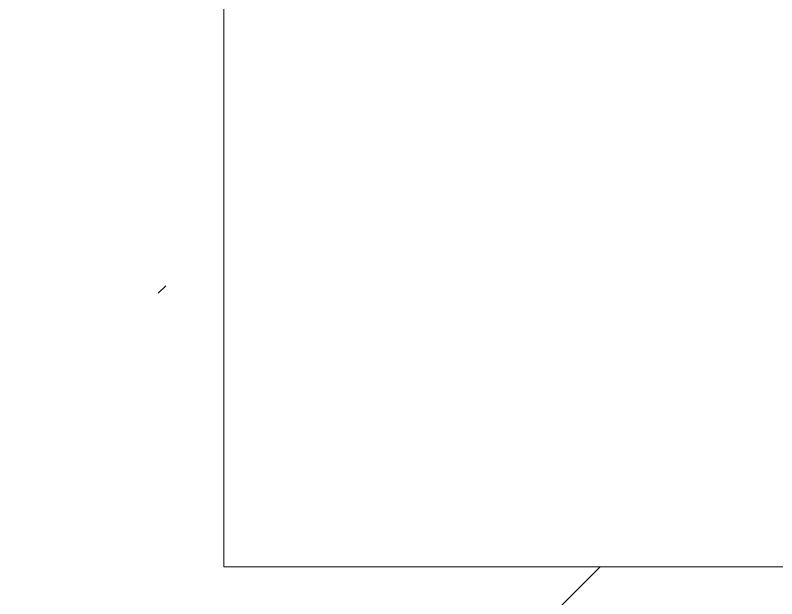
# Model space of a CAD drawing. Header units: millimetres. Extents: x -60946 to 138510, y -262288 to 24501.
# Drawn here: x 111161.8 to 111400.8, y -247518.8 to -247335.7 of the extents above; entities that cross this region are included whole.
import ezdxf

# ---------------------------------------------------------------- set-up
doc = ezdxf.new("R2010")
doc.units = ezdxf.units.MM
doc.layers.add('Стены наружные', color=7, linetype='Continuous', lineweight=18)
doc.layers.add('Стены несущие', color=7, linetype='Continuous', lineweight=30)
pattern_1 = [(45, (69027.24, -250313.7), (84.18955, 308.69595), [396.875, -79.375, 3.353, -76.022])]

msp = doc.modelspace()

# ---------------------------------------------------------------- hatches: boundary and pattern name
at = {"layer": 'Стены наружные', "lineweight": 9}
h = msp.add_hatch(dxfattribs=at)
h.set_pattern_fill('FP_2', color=256, style=0, pattern_type=2)
h.set_pattern_definition(pattern_1)
h.paths.add_polyline_path([(111027.2448, -247708.7359), (111227.2448, -247708.7359), (111227.2448, -245533.7359), (111027.2448, -245533.7359), (111027.2448, -246184.1497), (111036.6405, -246185.7994), (111042.4898, -246189.1916), (111047.1812, -246194.0018), (111050.235, -246199.4699), (111051.6343, -246204.0986), (111052.2448, -246208.7359), (111050.2248, -246218.0266), (111046.3215, -246224.5903), (111041.7827, -246228.8228), (111036.6781, -246231.6568), (111032.0862, -246232.9943), (111027.2448, -246233.7359), (111027.2448, -246884.1497), (111036.6405, -246885.7994), (111042.4898, -246889.1916), (111047.1812, -246894.0018), (111050.235, -246899.4699), (111051.6343, -246904.0986), (111052.2448, -246908.7359), (111050.2248, -246918.0266), (111046.3215, -246924.5903), (111041.7827, -246928.8228), (111036.6781, -246931.6568), (111032.0862, -246932.9943), (111027.2448, -246933.7359), (111027.2448, -247703.7969)])
h.paths.add_polyline_path([(111207.8609, -245493.7359), (111227.2448, -245493.7359), (111227.2448, -239108.7359), (111027.2448, -239108.7359), (111027.2448, -245493.7359), (111120.5781, -245492.712), (111120.5781, -245452.4371), (111117.2448, -245451.0564), (111113.1027, -245447.878), (111109.9243, -245443.7359), (111107.9263, -245438.9123), (111107.2448, -245433.7359), (111107.9263, -245428.5595), (111109.9243, -245423.7359), (111115.2362, -245417.9566), (111117.2448, -245416.4154), (111122.0684, -245414.4174), (111127.2448, -245413.7359), (111132.4212, -245414.4174), (111139.2534, -245417.9566), (111141.387, -245419.5938), (111144.5653, -245423.7359), (111146.5633, -245428.5595), (111147.2448, -245433.7359), (111146.5633, -245438.9123), (111144.5653, -245443.7359), (111141.387, -245447.878), (111133.9115, -245453.7359), (111133.9115, -245493.7359), (111177.7507, -245493.7359)])
h = msp.add_hatch(dxfattribs=at)
h.set_pattern_fill('FP_2', color=256, style=0, pattern_type=2)
h.set_pattern_definition(pattern_1)
h.paths.add_polyline_path([(114627.2448, -247708.7359), (114627.2448, -247508.7359), (114302.2448, -247508.7359), (114302.2448, -247708.7359), (114519.4186, -247708.7359)])
h.paths.add_polyline_path([(111297.3747, -247708.7359), (113352.2448, -247708.7359), (113352.2448, -247508.7359), (111227.2448, -247508.7359), (111227.2448, -247708.7359), (111288.6306, -247708.7359)])

# ---------------------------------------------------------------- linework, layer by layer
at = {"layer": 'Стены несущие', "color": 174, "lineweight": 9, "true_color": 0x0000a0}
for p, q in [((111227.2448, -247508.7359), (111227.2448, -247158.7359)), ((111577.2448, -247508.7359), (111227.2448, -247508.7359))]:
    msp.add_line(p, q, dxfattribs=at)

doc.saveas('drawing.dxf')
